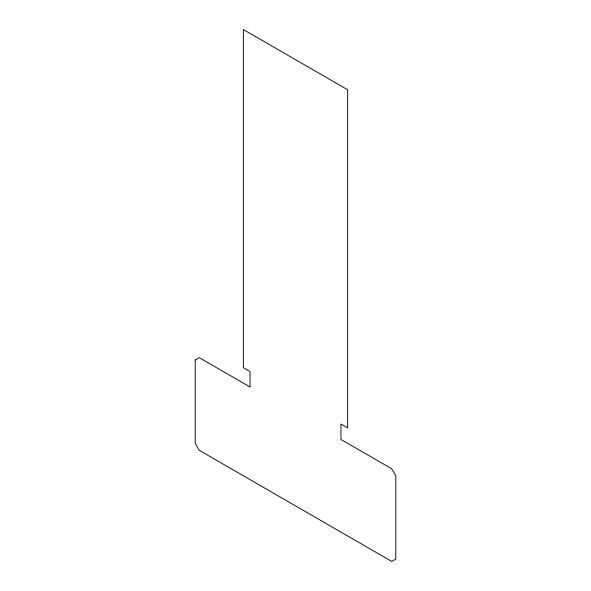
<?xml version="1.0" encoding="UTF-8"?>
<svg xmlns="http://www.w3.org/2000/svg" width="591" height="591" viewBox="0 0 591 591"><rect width="100%" height="100%" fill="white"/><g stroke="black" fill="none" stroke-linecap="round" stroke-linejoin="round"><path stroke-width="0.89" d="M195.215 359.963L195.215 443.339L199.226 450.283L391.774 561.45L395.785 559.13L395.785 475.762L391.774 468.811L340.963 439.475L340.963 424.035L347.648 427.899L347.648 89.766L243.352 29.55L243.352 367.683L250.037 371.54L250.037 386.979L199.226 357.644L195.215 359.963"/></g></svg>
